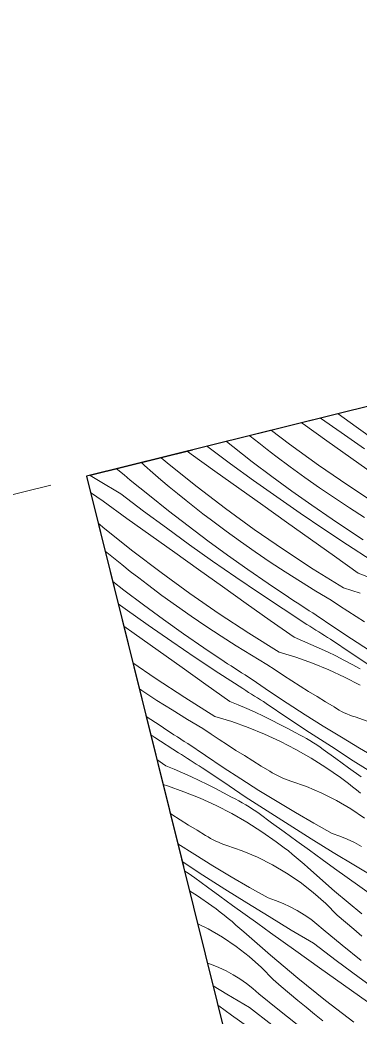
# Model space of a CAD drawing. Header units: millimetres. Extents: x -6376 to 18241, y -2739 to 17970.
# Drawn here: x 7282 to 7738, y 1105 to 2444 of the extents above; entities that cross this region are included whole.
import ezdxf

# ---------------------------------------------------------------- set-up
doc = ezdxf.new("R2010")
doc.units = ezdxf.units.MM
doc.header["$MEASUREMENT"] = 0
doc.linetypes.add('Невидимі', pattern=[195.611112, 141.111112, -54.5])
for name, color, linetype in [('101 Стіни', 7, 'Continuous'), ('102 Колони', 7, 'Continuous'), ('103 Балки', 7, 'Continuous')]:
    doc.layers.add(name, color=color, linetype=linetype)
for name, color, linetype, lineweight, true_color in [('101 Стіни_Ном._пера__1', 18, 'Continuous', 25, 0x040404), ('102 Колони_Ном._пера__1', 18, 'Continuous', 25, 0x040404), ('103 Балки_Ном._пера__38', 253, 'Continuous', 13, 0xa4a4a4), ('Двери ARCHICAD_Ном._пера__102', 252, 'Continuous', 5, 0x898989)]:
    doc.layers.add(name, color=color, linetype=linetype, lineweight=lineweight, true_color=true_color)
doc.layers.add('102 Колони_Ном._пера__3', color=255, linetype='Continuous', lineweight=13)

# ---------------------------------------------------------------- blocks, each defined once
blk = doc.blocks.new('Simple Door Opening_2')
at = {"layer": 'Двери ARCHICAD_Ном._пера__102', "color": 252, "linetype": 'Continuous', "lineweight": 5, "true_color": 0x898989}
blk.add_line((1675, 0), (1675, -540), dxfattribs=at)
blk = doc.blocks.new('Стіна_1', base_point=(-6376.2, -1583.9))
at = {"layer": '101 Стіни_Ном._пера__1', "color": 18, "linetype": 'Continuous', "lineweight": 25, "true_color": 0x040404}
blk.add_line((7371, 1831), (7501.2, 1307), dxfattribs=at)
at = {"layer": 'Двери ARCHICAD_Ном._пера__102', "color": 252, "linetype": 'Continuous', "lineweight": 5, "true_color": 0x898989, "zscale": 1000, "rotation": 13.95045549855258}
blk.add_blockref('Simple Door Opening_2', (5745.4, 1427.2), dxfattribs=at)
blk = doc.blocks.new('*X36')
at = {"layer": '102 Колони_Ном._пера__3', "color": 255, "linetype": 'Continuous', "lineweight": 13}
for p, q in [((7732.8, 1897.4), (7708.8, 1914.9)), ((7661.7, 1901.3), (7659.6, 1902.7)), ((7693.7, 1878.5), (7661.7, 1901.3)), ((7712.6, 1889.6), (7685.1, 1909.1)), ((7643.5, 1874.2), (7619.2, 1892.7)), ((7743.9, 1867.8), (7712.6, 1889.6)), ((7759.8, 1878.3), (7732.8, 1897.4)), ((7567.4, 1870.8), (7558.7, 1877.7)), ((7590.7, 1884.9), (7590, 1885.4)), ((7602.1, 1875.8), (7590.7, 1884.9)), ((7613.5, 1866.9), (7602.1, 1875.8)), ((7682.2, 1846), (7643.5, 1874.2)), ((7725.8, 1855.6), (7693.7, 1878.5)), ((7511.4, 1860.7), (7506, 1864.6)), ((7543.4, 1837.9), (7511.4, 1860.7)), ((7533.7, 1870.6), (7532.9, 1871.2)), ((7564.4, 1847.9), (7533.7, 1870.6)), ((7593.5, 1850.6), (7567.4, 1870.8)), ((7625.1, 1858.1), (7613.5, 1866.9)), ((7449, 1845.3), (7444.9, 1849.4)), ((7481.9, 1846.9), (7471.2, 1855.9)), ((7595.2, 1825.5), (7564.4, 1847.9)), ((7619.9, 1830.7), (7593.5, 1850.6)), ((7644.4, 1843.7), (7625.1, 1858.1)), ((7757.9, 1832.8), (7725.8, 1855.6)), ((7413.2, 1839.7), (7411.4, 1841.1)), ((7421.7, 1833.1), (7413.2, 1839.7)), ((7459.9, 1835.7), (7449, 1845.3)), ((7470.9, 1826.3), (7459.9, 1835.7)), ((7519.3, 1817), (7481.9, 1846.9)), ((7575.5, 1815.1), (7543.4, 1837.9)), ((7664, 1829.5), (7644.4, 1843.7)), ((7721.5, 1818.9), (7682.2, 1846)), ((7387.1, 1825.3), (7375.7, 1832.2)), ((7417.1, 1807.4), (7387.1, 1825.3)), ((7429.7, 1826), (7421.7, 1833.1)), ((7455.3, 1805.1), (7429.7, 1826)), ((7482, 1817), (7470.9, 1826.3)), ((7626.4, 1803.4), (7595.2, 1825.5)), ((7646.6, 1811.2), (7619.9, 1830.7)), ((7683.8, 1815.6), (7664, 1829.5)), ((7393.2, 1797.4), (7376.4, 1809.4)), ((7447.5, 1784.4), (7417.1, 1807.4)), ((7493.2, 1807.8), (7482, 1817)), ((7504.5, 1798.6), (7493.2, 1807.8)), ((7557.3, 1787.9), (7519.3, 1817)), ((7607.5, 1792.2), (7575.5, 1815.1)), ((7673.6, 1792.1), (7646.6, 1811.2)), ((7703.7, 1802.1), (7683.8, 1815.6)), ((7761.5, 1792.6), (7721.5, 1818.9)), ((7425.2, 1774.5), (7393.2, 1797.4)), ((7481.2, 1784.6), (7455.3, 1805.1)), ((7515.9, 1789.6), (7504.5, 1798.6)), ((7657.7, 1781.6), (7626.4, 1803.4)), ((7723.9, 1788.8), (7703.7, 1802.1)), ((7478.1, 1761.7), (7447.5, 1784.4)), ((7507.3, 1764.3), (7481.2, 1784.6)), ((7527.3, 1780.7), (7515.9, 1789.6)), ((7538.8, 1771.9), (7527.3, 1780.7)), ((7596, 1759.8), (7557.3, 1787.9)), ((7639.6, 1769.4), (7607.5, 1792.2)), ((7689.3, 1760.2), (7657.7, 1781.6)), ((7700.8, 1773.3), (7673.6, 1792.1)), ((7744.3, 1775.9), (7723.9, 1788.8)), ((7395.7, 1760.6), (7386.6, 1768.3)), ((7457.2, 1751.7), (7425.2, 1774.5)), ((7558.2, 1757.4), (7538.8, 1771.9)), ((7671.6, 1746.6), (7639.6, 1769.4)), ((7728.2, 1754.9), (7700.8, 1773.3)), ((7433, 1730.7), (7395.7, 1760.6)), ((7509, 1739.2), (7478.1, 1761.7)), ((7533.7, 1744.5), (7507.3, 1764.3)), ((7577.8, 1743.3), (7558.2, 1757.4)), ((7635.3, 1732.7), (7596, 1759.8)), ((7721.1, 1739.1), (7689.3, 1760.2)), ((7732.9, 1751.9), (7728.2, 1754.9)), ((7489.3, 1728.9), (7457.2, 1751.7)), ((7560.4, 1725), (7533.7, 1744.5)), ((7597.5, 1729.4), (7577.8, 1743.3)), ((7703.7, 1723.8), (7671.6, 1746.6)), ((7737.5, 1748.8), (7732.9, 1751.9)), ((7742.2, 1745.8), (7737.5, 1748.8)), ((7407, 1721.6), (7395.9, 1730.7)), ((7471.1, 1701.7), (7433, 1730.7)), ((7521.3, 1706), (7489.3, 1728.9)), ((7540.2, 1717.2), (7509, 1739.2)), ((7617.5, 1715.9), (7597.5, 1729.4)), ((7675.3, 1706.4), (7635.3, 1732.7)), ((7753.1, 1718.4), (7721.1, 1739.1)), ((7418.3, 1712.4), (7407, 1721.6)), ((7571.5, 1695.4), (7540.2, 1717.2)), ((7587.4, 1705.9), (7560.4, 1725)), ((7637.7, 1702.6), (7617.5, 1715.9)), ((7735.8, 1701.1), (7703.7, 1723.8)), ((7429.7, 1703.4), (7418.3, 1712.4)), ((7441.1, 1694.5), (7429.7, 1703.4)), ((7509.7, 1673.6), (7471.1, 1701.7)), ((7553.4, 1683.2), (7521.3, 1706)), ((7614.6, 1687.1), (7587.4, 1705.9)), ((7658.1, 1689.7), (7637.7, 1702.6)), ((7715.8, 1681.1), (7675.3, 1706.4)), ((7735.8, 1701.1), (7747.2, 1696.4)), ((7421.1, 1678.1), (7406.1, 1689.8)), ((7452.6, 1685.7), (7441.1, 1694.5)), ((7603.1, 1674), (7571.5, 1695.4)), ((7642, 1668.7), (7614.6, 1687.1)), ((7678.7, 1677), (7658.1, 1689.7)), ((7447.5, 1658.3), (7421.1, 1678.1)), ((7472, 1671.2), (7452.6, 1685.7)), ((7549.1, 1646.4), (7509.7, 1673.6)), ((7585.4, 1660.4), (7553.4, 1683.2)), ((7634.9, 1652.9), (7603.1, 1674)), ((7699.4, 1664.7), (7678.7, 1677)), ((7715.8, 1681.1), (7738.3, 1674.2)), ((7491.6, 1657.1), (7472, 1671.2)), ((7617.5, 1637.6), (7585.4, 1660.4)), ((7646.7, 1665.7), (7642, 1668.7)), ((7651.3, 1662.6), (7646.7, 1665.7)), ((7656, 1659.6), (7651.3, 1662.6)), ((7710.5, 1657.3), (7699.4, 1664.7)), ((7422.8, 1653), (7413.5, 1659.8)), ((7453.9, 1631), (7422.8, 1653)), ((7474.2, 1638.8), (7447.5, 1658.3)), ((7511.3, 1643.2), (7491.6, 1657.1)), ((7666.9, 1632.2), (7634.9, 1652.9)), ((7660.6, 1656.6), (7656, 1659.6)), ((7665.3, 1653.6), (7660.6, 1656.6)), ((7670, 1650.6), (7665.3, 1653.6)), ((7674.6, 1647.6), (7670, 1650.6)), ((7679.3, 1644.6), (7674.6, 1647.6)), ((7721.6, 1650), (7710.5, 1657.3)), ((7732.8, 1642.7), (7721.6, 1650)), ((7501.1, 1619.7), (7474.2, 1638.8)), ((7531.3, 1629.7), (7511.3, 1643.2)), ((7589, 1620.2), (7549.1, 1646.4)), ((7649.6, 1614.9), (7617.5, 1637.6)), ((7702.9, 1628.5), (7679.3, 1644.6)), ((7744, 1635.5), (7732.8, 1642.7)), ((7435.1, 1619.8), (7420.9, 1629.9)), ((7467.2, 1597), (7435.1, 1619.8)), ((7485.3, 1609.2), (7453.9, 1631)), ((7551.5, 1616.4), (7531.3, 1629.7)), ((7629.6, 1594.9), (7589, 1620.2)), ((7670.9, 1629.7), (7666.9, 1632.2)), ((7674.8, 1627.2), (7670.9, 1629.7)), ((7678.8, 1624.6), (7674.8, 1627.2)), ((7682.7, 1622.1), (7678.8, 1624.6)), ((7686.7, 1619.6), (7682.7, 1622.1)), ((7726.7, 1612.6), (7702.9, 1628.5)), ((7516.9, 1587.8), (7485.3, 1609.2)), ((7528.4, 1600.9), (7501.1, 1619.7)), ((7571.9, 1603.5), (7551.5, 1616.4)), ((7649.6, 1614.9), (7660.9, 1610.2)), ((7660.9, 1610.2), (7672.2, 1605.4)), ((7690.6, 1617.2), (7686.7, 1619.6)), ((7694.6, 1614.7), (7690.6, 1617.2)), ((7698.6, 1612.2), (7694.6, 1614.7)), ((7727.5, 1592.6), (7698.6, 1612.2)), ((7750.7, 1597.1), (7726.7, 1612.6)), ((7499.2, 1574.2), (7467.2, 1597)), ((7555.8, 1582.5), (7528.4, 1600.9)), ((7592.5, 1590.8), (7571.9, 1603.5)), ((7629.6, 1594.9), (7652.1, 1588)), ((7672.2, 1605.4), (7683.4, 1600.4)), ((7683.4, 1600.4), (7694.5, 1595.2)), ((7694.5, 1595.2), (7705.6, 1589.8)), ((7462.9, 1560.2), (7433.1, 1580.8)), ((7548.7, 1566.7), (7516.9, 1587.8)), ((7560.4, 1579.4), (7555.8, 1582.5)), ((7613.2, 1578.5), (7592.5, 1590.8)), ((7652.1, 1588), (7674.3, 1580.1)), ((7674.3, 1580.1), (7696, 1571.2)), ((7705.6, 1589.8), (7716.5, 1584.3)), ((7716.5, 1584.3), (7727.4, 1578.5)), ((7756.6, 1573.3), (7727.5, 1592.6)), ((7531.3, 1551.4), (7499.2, 1574.2)), ((7580.7, 1546), (7548.7, 1566.7)), ((7565.1, 1576.4), (7560.4, 1579.4)), ((7569.7, 1573.4), (7565.1, 1576.4)), ((7574.4, 1570.4), (7569.7, 1573.4)), ((7579.1, 1567.3), (7574.4, 1570.4)), ((7583.7, 1564.3), (7579.1, 1567.3)), ((7624.3, 1571.1), (7613.2, 1578.5)), ((7635.4, 1563.7), (7624.3, 1571.1)), ((7696, 1571.2), (7717.4, 1561.3)), ((7727.4, 1578.5), (7738.1, 1572.6)), ((7502.8, 1534), (7462.9, 1560.2)), ((7588.4, 1561.4), (7583.7, 1564.3)), ((7593.1, 1558.4), (7588.4, 1561.4)), ((7616.7, 1542.3), (7593.1, 1558.4)), ((7646.6, 1556.5), (7635.4, 1563.7)), ((7657.8, 1549.3), (7646.6, 1556.5)), ((7717.4, 1561.3), (7738.3, 1550.6)), ((7445.1, 1543.5), (7441.9, 1545.7)), ((7465.3, 1530.2), (7445.1, 1543.5)), ((7563.4, 1528.6), (7531.3, 1551.4)), ((7584.7, 1543.5), (7580.7, 1546)), ((7588.6, 1540.9), (7584.7, 1543.5)), ((7592.6, 1538.4), (7588.6, 1540.9)), ((7640.5, 1526.4), (7616.7, 1542.3)), ((7669.1, 1542.2), (7657.8, 1549.3)), ((7680.4, 1535.2), (7669.1, 1542.2)), ((7485.7, 1517.3), (7465.3, 1530.2)), ((7543.4, 1508.7), (7502.8, 1534)), ((7563.4, 1528.6), (7574.7, 1524)), ((7596.5, 1535.9), (7592.6, 1538.4)), ((7600.5, 1533.4), (7596.5, 1535.9)), ((7604.4, 1530.9), (7600.5, 1533.4)), ((7608.4, 1528.5), (7604.4, 1530.9)), ((7612.3, 1526), (7608.4, 1528.5)), ((7664.5, 1510.9), (7640.5, 1526.4)), ((7691.7, 1528.2), (7680.4, 1535.2)), ((7703.2, 1521.4), (7691.7, 1528.2)), ((7506.3, 1504.6), (7485.7, 1517.3)), ((7574.7, 1524), (7586, 1519.2)), ((7586, 1519.2), (7597.2, 1514.2)), ((7597.2, 1514.2), (7608.3, 1509)), ((7641.3, 1506.4), (7612.3, 1526)), ((7706.5, 1519.2), (7703.2, 1521.4)), ((7709.9, 1517.2), (7706.5, 1519.2)), ((7713.4, 1515.4), (7709.9, 1517.2)), ((7716.9, 1513.6), (7713.4, 1515.4)), ((7720.5, 1512), (7716.9, 1513.6)), ((7469.6, 1496.3), (7451, 1508.7)), ((7527, 1492.3), (7506.3, 1504.6)), ((7543.4, 1508.7), (7565.9, 1501.8)), ((7565.9, 1501.8), (7588, 1493.9)), ((7608.3, 1509), (7619.4, 1503.6)), ((7619.4, 1503.6), (7630.3, 1498)), ((7670.4, 1487.1), (7641.3, 1506.4)), ((7688.6, 1495.6), (7664.5, 1510.9)), ((7724.2, 1510.5), (7720.5, 1512)), ((7727.9, 1509.1), (7724.2, 1510.5)), ((7731.6, 1507.9), (7727.9, 1509.1)), ((7752.6, 1500.6), (7731.6, 1507.9)), ((7474.2, 1493.2), (7469.6, 1496.3)), ((7478.9, 1490.2), (7474.2, 1493.2)), ((7483.5, 1487.2), (7478.9, 1490.2)), ((7488.2, 1484.1), (7483.5, 1487.2)), ((7538.1, 1484.9), (7527, 1492.3)), ((7588, 1493.9), (7609.8, 1485)), ((7630.3, 1498), (7641.2, 1492.3)), ((7641.2, 1492.3), (7651.9, 1486.4)), ((7656.7, 1484), (7651.9, 1486.4)), ((7699.6, 1468.1), (7670.4, 1487.1)), ((7713, 1480.6), (7688.6, 1495.6)), ((7462.5, 1480.5), (7457.2, 1484)), ((7494.5, 1459.8), (7462.5, 1480.5)), ((7492.9, 1481.1), (7488.2, 1484.1)), ((7497.5, 1478.1), (7492.9, 1481.1)), ((7502.2, 1475.1), (7497.5, 1478.1)), ((7506.9, 1472.2), (7502.2, 1475.1)), ((7549.2, 1477.5), (7538.1, 1484.9)), ((7560.4, 1470.3), (7549.2, 1477.5)), ((7609.8, 1485), (7631.2, 1475.1)), ((7631.2, 1475.1), (7652.1, 1464.4)), ((7661.5, 1481.5), (7656.7, 1484)), ((7666.2, 1478.9), (7661.5, 1481.5)), ((7670.9, 1476.2), (7666.2, 1478.9)), ((7675.5, 1473.4), (7670.9, 1476.2)), ((7680, 1470.5), (7675.5, 1473.4)), ((7737.5, 1466), (7713, 1480.6)), ((7498.4, 1457.3), (7494.5, 1459.8)), ((7530.5, 1456.1), (7506.9, 1472.2)), ((7571.6, 1463.1), (7560.4, 1470.3)), ((7582.8, 1456), (7571.6, 1463.1)), ((7652.1, 1464.4), (7672.5, 1452.7)), ((7684.4, 1467.5), (7680, 1470.5)), ((7688.8, 1464.3), (7684.4, 1467.5)), ((7705.6, 1452), (7688.8, 1464.3)), ((7729, 1449.2), (7699.6, 1468.1)), ((7762.2, 1451.6), (7737.5, 1466)), ((7477.2, 1442.4), (7465.4, 1450.8)), ((7502.4, 1454.7), (7498.4, 1457.3)), ((7506.3, 1452.2), (7502.4, 1454.7)), ((7510.3, 1449.7), (7506.3, 1452.2)), ((7514.2, 1447.2), (7510.3, 1449.7)), ((7518.2, 1444.7), (7514.2, 1447.2)), ((7554.3, 1440.2), (7530.5, 1456.1)), ((7594.2, 1449), (7582.8, 1456)), ((7605.5, 1442), (7594.2, 1449)), ((7672.5, 1452.7), (7692.4, 1440.1)), ((7722.5, 1439.7), (7705.6, 1452)), ((7758.6, 1430.7), (7729, 1449.2)), ((7477.2, 1442.4), (7488.5, 1437.8)), ((7488.5, 1437.8), (7499.8, 1433)), ((7499.8, 1433), (7511, 1428)), ((7522.2, 1442.2), (7518.2, 1444.7)), ((7526.1, 1439.8), (7522.2, 1442.2)), ((7555.1, 1420.2), (7526.1, 1439.8)), ((7578.3, 1424.7), (7554.3, 1440.2)), ((7616.9, 1435.1), (7605.5, 1442)), ((7620.3, 1433), (7616.9, 1435.1)), ((7623.7, 1431), (7620.3, 1433)), ((7692.4, 1440.1), (7711.7, 1426.6)), ((7739.4, 1427.4), (7722.5, 1439.7)), ((7511, 1428), (7522.1, 1422.8)), ((7522.1, 1422.8), (7533.2, 1417.4)), ((7584.1, 1400.9), (7555.1, 1420.2)), ((7602.4, 1409.4), (7578.3, 1424.7)), ((7627.2, 1429.2), (7623.7, 1431)), ((7630.7, 1427.4), (7627.2, 1429.2)), ((7634.3, 1425.8), (7630.7, 1427.4)), ((7637.9, 1424.3), (7634.3, 1425.8)), ((7641.6, 1422.9), (7637.9, 1424.3)), ((7645.4, 1421.6), (7641.6, 1422.9)), ((7666.3, 1414.4), (7645.4, 1421.6)), ((7717.2, 1422.6), (7711.7, 1426.6)), ((7722.7, 1418.4), (7717.2, 1422.6)), ((7473.7, 1417.4), (7479.7, 1415.6)), ((7479.7, 1415.6), (7501.8, 1407.6)), ((7501.8, 1407.6), (7523.6, 1398.8)), ((7533.2, 1417.4), (7544.1, 1411.8)), ((7544.1, 1411.8), (7554.9, 1406.1)), ((7554.9, 1406.1), (7565.7, 1400.2)), ((7626.8, 1394.4), (7602.4, 1409.4)), ((7686.8, 1405.7), (7666.3, 1414.4)), ((7706.6, 1395.8), (7686.8, 1405.7)), ((7728.1, 1414.2), (7722.7, 1418.4)), ((7733.4, 1409.9), (7728.1, 1414.2)), ((7738.7, 1405.5), (7733.4, 1409.9)), ((7523.6, 1398.8), (7545, 1388.9)), ((7570.5, 1397.8), (7565.7, 1400.2)), ((7575.3, 1395.3), (7570.5, 1397.8)), ((7580, 1392.7), (7575.3, 1395.3)), ((7584.7, 1390), (7580, 1392.7)), ((7613.4, 1381.8), (7584.1, 1400.9)), ((7651.3, 1379.7), (7626.8, 1394.4)), ((7725.7, 1384.5), (7706.6, 1395.8)), ((7545, 1388.9), (7565.9, 1378.1)), ((7589.2, 1387.2), (7584.7, 1390)), ((7593.8, 1384.3), (7589.2, 1387.2)), ((7598.2, 1381.3), (7593.8, 1384.3)), ((7602.6, 1378.1), (7598.2, 1381.3)), ((7642.8, 1363), (7613.4, 1381.8)), ((7676, 1365.4), (7651.3, 1379.7)), ((7744.1, 1372.1), (7725.7, 1384.5)), ((7485.4, 1376.9), (7483.5, 1378.1)), ((7496.6, 1369.8), (7485.4, 1376.9)), ((7508, 1362.7), (7496.6, 1369.8)), ((7565.9, 1378.1), (7586.3, 1366.5)), ((7586.3, 1366.5), (7606.2, 1353.9)), ((7619.4, 1365.8), (7602.6, 1378.1)), ((7636.3, 1353.5), (7619.4, 1365.8)), ((7519.3, 1355.8), (7508, 1362.7)), ((7530.7, 1348.9), (7519.3, 1355.8)), ((7606.2, 1353.9), (7625.5, 1340.4)), ((7653.2, 1341.2), (7636.3, 1353.5)), ((7672.4, 1344.4), (7642.8, 1363)), ((7700.8, 1351.3), (7676, 1365.4)), ((7534.1, 1346.8), (7530.7, 1348.9)), ((7537.5, 1344.8), (7534.1, 1346.8)), ((7541, 1342.9), (7537.5, 1344.8)), ((7544.5, 1341.2), (7541, 1342.9)), ((7548.1, 1339.6), (7544.5, 1341.2)), ((7551.7, 1338.1), (7548.1, 1339.6)), ((7631, 1336.3), (7625.5, 1340.4)), ((7670.1, 1328.9), (7653.2, 1341.2)), ((7702.1, 1326.1), (7672.4, 1344.4)), ((7711, 1347.8), (7700.8, 1351.3)), ((7721, 1343.9), (7711, 1347.8)), ((7730.7, 1339.3), (7721, 1343.9)), ((7740.1, 1334.2), (7730.7, 1339.3)), ((7516.2, 1323.2), (7493.6, 1337.5)), ((7555.4, 1336.7), (7551.7, 1338.1)), ((7559.2, 1335.4), (7555.4, 1336.7)), ((7580.1, 1328.1), (7559.2, 1335.4)), ((7600.6, 1319.5), (7580.1, 1328.1)), ((7636.4, 1332.2), (7631, 1336.3)), ((7641.9, 1328), (7636.4, 1332.2)), ((7647.2, 1323.7), (7641.9, 1328)), ((7687.1, 1316.7), (7670.1, 1328.9)), ((7731.9, 1308), (7702.1, 1326.1)), ((7527.2, 1295.6), (7499.5, 1313.7)), ((7540.6, 1308.2), (7516.2, 1323.2)), ((7620.4, 1309.5), (7600.6, 1319.5)), ((7652.5, 1319.3), (7647.2, 1323.7)), ((7657.8, 1314.8), (7652.5, 1319.3)), ((7663, 1310.3), (7657.8, 1314.8)), ((7704, 1304.5), (7687.1, 1316.7)), ((7503, 1301), (7502.6, 1301.3)), ((7507.5, 1298.1), (7503, 1301)), ((7565.1, 1293.5), (7540.6, 1308.2)), ((7639.5, 1298.3), (7620.4, 1309.5)), ((7668.1, 1305.8), (7663, 1310.3)), ((7704, 1274.1), (7668.1, 1305.8)), ((7721, 1292.3), (7704, 1304.5)), ((7761.9, 1290.2), (7731.9, 1308)), ((7512, 1295), (7507.5, 1298.1)), ((7516.4, 1291.9), (7512, 1295)), ((7533.2, 1279.6), (7516.4, 1291.9)), ((7556.6, 1276.8), (7527.2, 1295.6)), ((7589.8, 1279.1), (7565.1, 1293.5)), ((7657.9, 1285.9), (7639.5, 1298.3)), ((7675.4, 1272.3), (7657.9, 1285.9)), ((7738, 1280.1), (7721, 1292.3)), ((7509.2, 1274.5), (7520, 1267.7)), ((7550.1, 1267.3), (7533.2, 1279.6)), ((7586.1, 1258.2), (7556.6, 1276.8)), ((7614.6, 1265), (7589.8, 1279.1)), ((7692, 1257.6), (7675.4, 1272.3)), ((7740.6, 1243.4), (7704, 1274.1)), ((7770, 1257.3), (7738, 1280.1)), ((7520, 1267.7), (7539.2, 1254.2)), ((7567, 1255), (7550.1, 1267.3)), ((7624.8, 1261.6), (7614.6, 1265)), ((7634.8, 1257.6), (7624.8, 1261.6)), ((7544.8, 1250.1), (7539.2, 1254.2)), ((7550.2, 1246), (7544.8, 1250.1)), ((7555.7, 1241.7), (7550.2, 1246)), ((7583.9, 1242.7), (7567, 1255)), ((7615.9, 1239.9), (7586.1, 1258.2)), ((7644.5, 1253.1), (7634.8, 1257.6)), ((7653.9, 1248), (7644.5, 1253.1)), ((7663.1, 1242.4), (7653.9, 1248)), ((7707.6, 1241.8), (7692, 1257.6)), ((7561, 1237.4), (7555.7, 1241.7)), ((7566.3, 1233.1), (7561, 1237.4)), ((7571.6, 1228.6), (7566.3, 1233.1)), ((7600.9, 1230.5), (7583.9, 1242.7)), ((7645.7, 1221.8), (7615.9, 1239.9)), ((7671.9, 1236.3), (7663.1, 1242.4)), ((7680.3, 1229.7), (7671.9, 1236.3)), ((7718.5, 1232.3), (7707.6, 1241.8)), ((7729.6, 1222.8), (7718.5, 1232.3)), ((7534.2, 1223.3), (7520.2, 1230.4)), ((7553.3, 1212.1), (7534.2, 1223.3)), ((7576.8, 1224.1), (7571.6, 1228.6)), ((7581.9, 1219.6), (7576.8, 1224.1)), ((7617.7, 1187.9), (7581.9, 1219.6)), ((7617.8, 1218.3), (7600.9, 1230.5)), ((7634.8, 1206.1), (7617.8, 1218.3)), ((7675.7, 1204), (7645.7, 1221.8)), ((7688.4, 1222.6), (7680.3, 1229.7)), ((7713.9, 1201.7), (7688.4, 1222.6)), ((7740.7, 1213.5), (7729.6, 1222.8)), ((7571.7, 1199.7), (7553.3, 1212.1)), ((7651.8, 1193.9), (7634.8, 1206.1)), ((7589.2, 1186.1), (7571.7, 1199.7)), ((7683.8, 1171.1), (7651.8, 1193.9)), ((7706.1, 1180.9), (7675.7, 1204)), ((7739.8, 1181.1), (7713.9, 1201.7)), ((7605.8, 1171.4), (7589.2, 1186.1)), ((7654.4, 1157.2), (7617.7, 1187.9)), ((7736.8, 1158.2), (7706.1, 1180.9)), ((7538.6, 1175.4), (7533.4, 1177.2)), ((7548.6, 1171.4), (7538.6, 1175.4)), ((7558.3, 1166.9), (7548.6, 1171.4)), ((7567.7, 1161.8), (7558.3, 1166.9)), ((7621.4, 1155.6), (7605.8, 1171.4)), ((7715.8, 1148.2), (7683.8, 1171.1)), ((7576.9, 1156.2), (7567.7, 1161.8)), ((7585.7, 1150.1), (7576.9, 1156.2)), ((7632.3, 1146.1), (7621.4, 1155.6)), ((7691.7, 1127.3), (7654.4, 1157.2)), ((7767.7, 1135.8), (7736.8, 1158.2)), ((7559.5, 1135.6), (7540.9, 1146.8)), ((7594.1, 1143.4), (7585.7, 1150.1)), ((7602.2, 1136.4), (7594.1, 1143.4)), ((7643.3, 1136.6), (7632.3, 1146.1)), ((7747.9, 1125.4), (7715.8, 1148.2)), ((7589.5, 1117.7), (7559.5, 1135.6)), ((7627.7, 1115.4), (7602.2, 1136.4)), ((7654.5, 1127.3), (7643.3, 1136.6)), ((7665.7, 1118.1), (7654.5, 1127.3)), ((7729.7, 1098.3), (7691.7, 1127.3)), ((7548.6, 1119.9), (7547.4, 1120.7)), ((7565.6, 1107.7), (7548.6, 1119.9)), ((7619.9, 1094.7), (7589.5, 1117.7)), ((7653.6, 1094.9), (7627.7, 1115.4)), ((7676.9, 1109), (7665.7, 1118.1)), ((7597.6, 1084.8), (7565.6, 1107.7)), ((7688.3, 1099.9), (7676.9, 1109))]:
    blk.add_line(p, q, dxfattribs=at)
blk = doc.blocks.new('Колона_3', base_point=(7889.5, 1516.8))
at = {"layer": '102 Колони_Ном._пера__1', "color": 18, "linetype": 'Continuous', "lineweight": 25, "true_color": 0x040404, "flags": 128}
blk.add_lwpolyline([(7578.3, 996.4), (8408.1, 1202.5), (8200.8, 2037.1), (7371, 1831)], close=True, dxfattribs=at)
at = {"layer": '102 Колони', "color": 18, "lineweight": 25, "true_color": 0x040404}
blk.add_blockref('*X36', (0, 0), dxfattribs=at)
blk = doc.blocks.new('Балка_1', base_point=(18007.4, 4246.5))
at = {"layer": '103 Балки_Ном._пера__38', "color": 253, "linetype": 'Невидимі', "lineweight": 13, "true_color": 0xa4a4a4}
blk.add_line((17954.3, 4460), (-6376.2, -1583.9), dxfattribs=at)

msp = doc.modelspace()

# ---------------------------------------------------------------- block references
at = {"layer": '101 Стіни', "color": 18, "lineweight": 25, "true_color": 0x040404}
msp.add_blockref('Стіна_1', (-6376.2, -1583.9), dxfattribs=at)
at = {"layer": '102 Колони', "color": 18, "lineweight": 25, "true_color": 0x040404}
msp.add_blockref('Колона_3', (7889.5, 1516.8), dxfattribs=at)
at = {"layer": '103 Балки', "color": 253, "lineweight": 13, "true_color": 0xa4a4a4}
msp.add_blockref('Балка_1', (18007.4, 4246.5), dxfattribs=at)

doc.saveas('drawing.dxf')
